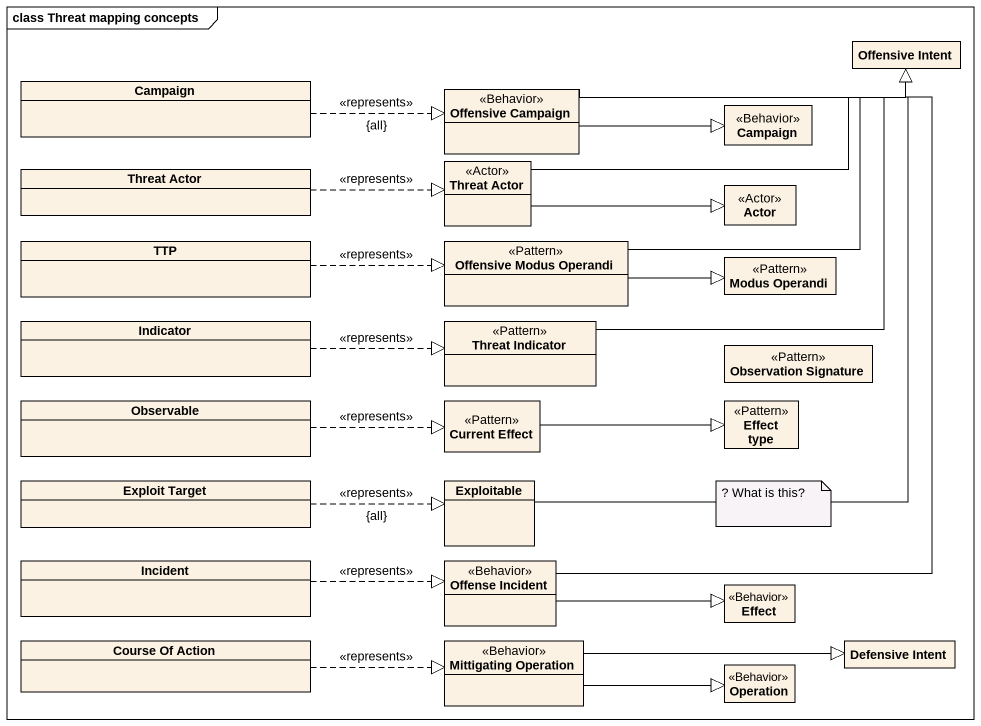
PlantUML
@startuml
mainframe class Threat mapping concepts
hide circle
hide empty members
class "Offensive Intent" as Offensive_Intent
class Campaign
class "Offensive Campaign" as Offensive_Campaign <<Behavior>>
class "Campaign" as Campaign_2 <<Behavior>>
class "Threat Actor" as Threat_Actor
class "Threat Actor" as Threat_Actor_2 <<Actor>>
class "Actor" as Actor_ <<Actor>>
class TTP
class "Offensive Modus Operandi" as Offensive_Modus_Operandi <<Pattern>>
class "Modus Operandi" as Modus_Operandi <<Pattern>>
class Indicator
class "Threat Indicator" as Threat_Indicator <<Pattern>>
class "Observation Signature" as Observation_Signature <<Pattern>>
class Observable
class "Current Effect" as Current_Effect <<Pattern>>
class "Effect type" as Effect_type <<Pattern>>
class "Exploit Target" as Exploit_Target
class Exploitable
class Incident
class "Offense Incident" as Offense_Incident <<Behavior>>
class Effect <<Behavior>>
class "Course Of Action" as Course_Of_Action
class "Mittigating Operation" as Mittigating_Operation <<Behavior>>
class "Defensive Intent" as Defensive_Intent
class Operation <<Behavior>>
Campaign .right.|> Offensive_Campaign : <<represents>>\n{all}
Offensive_Campaign -right-|> Offensive_Intent
Offensive_Campaign -right-|> Campaign_2
Threat_Actor .right.|> Threat_Actor_2 : <<represents>>
Threat_Actor_2 -right-|> Offensive_Intent
Threat_Actor_2 -right-|> Actor_
TTP .right.|> Offensive_Modus_Operandi : <<represents>>
Offensive_Modus_Operandi -right-|> Offensive_Intent
Offensive_Modus_Operandi -right-|> Modus_Operandi
Indicator .right.|> Threat_Indicator : <<represents>>
Threat_Indicator -up-|> Offensive_Intent
Observable .right.|> Current_Effect : <<represents>>
Current_Effect -right-|> Effect_type
Exploit_Target .right.|> Exploitable : <<represents>>\n{all}
Exploitable -up-|> Offensive_Intent
Incident .right.|> Offense_Incident : <<represents>>
Offense_Incident -up-|> Offensive_Intent
Offense_Incident -right-|> Effect
Course_Of_Action .right.|> Mittigating_Operation : <<represents>>
Mittigating_Operation -right-|> Defensive_Intent
Mittigating_Operation -right-|> Operation
note as N1
  ? What is this?
end note
@enduml
